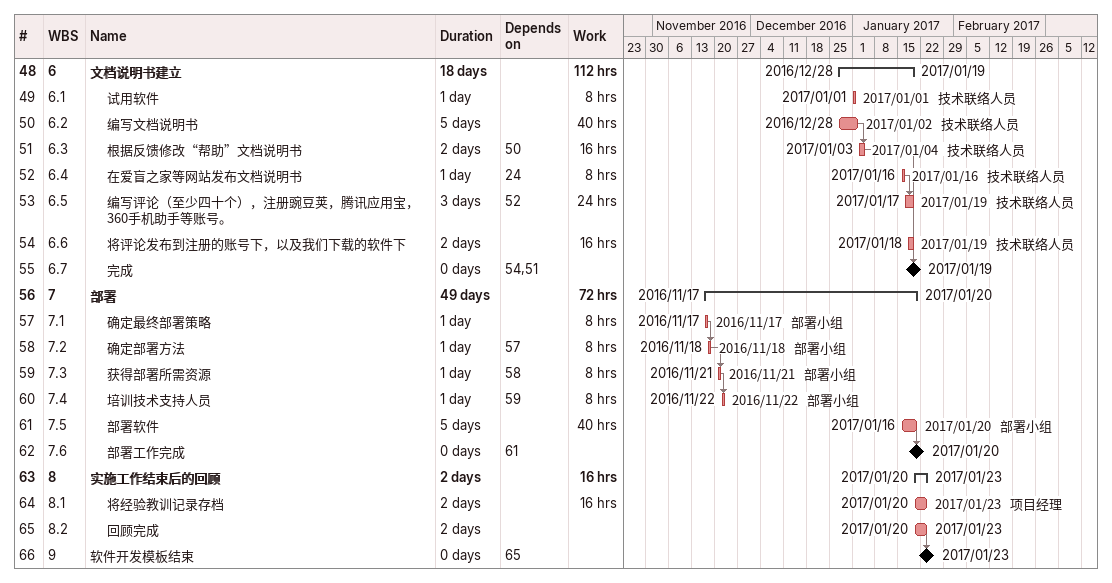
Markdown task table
| ID | WBS | Task | Duration | Start | Finish | Predecessors | Resources | Work (h) |
|---|---|---|---|---|---|---|---|---|
| 48 | 6 | **文档说明书建立** | 18d | 2016-12-28 | 2017-01-19 |  |  | 112 |
| 49 | 6.1 | 试用软件 | 1d | 2017-01-01 | 2017-01-01 |  | 技术联络人员 | 8 |
| 50 | 6.2 | 编写文档说明书 | 5d | 2016-12-28 | 2017-01-02 |  | 技术联络人员 | 40 |
| 51 | 6.3 | 根据反馈修改“帮助”文档说明书 | 2d | 2017-01-03 | 2017-01-04 | 50 | 技术联络人员 | 16 |
| 52 | 6.4 | 在爱盲之家等网站发布文档说明书 | 1d | 2017-01-16 | 2017-01-16 | 24 | 技术联络人员 | 8 |
| 53 | 6.5 | 编写评论（至少四十个），注册豌豆荚，腾讯应用宝，360手机助手等账号。 | 3d | 2017-01-17 | 2017-01-19 | 52 | 技术联络人员 | 24 |
| 54 | 6.6 | 将评论发布到注册的账号下，以及我们下载的软件下 | 2d | 2017-01-18 | 2017-01-19 |  | 技术联络人员 | 16 |
| 55 | 6.7 | 完成 | 0d | 2017-01-19 | 2017-01-19 | 54, 51 |  |  |
| 56 | 7 | **部署** | 49d | 2016-11-17 | 2017-01-20 |  |  | 72 |
| 57 | 7.1 | 确定最终部署策略 | 1d | 2016-11-17 | 2016-11-17 |  | 部署小组 | 8 |
| 58 | 7.2 | 确定部署方法 | 1d | 2016-11-18 | 2016-11-18 | 57 | 部署小组 | 8 |
| 59 | 7.3 | 获得部署所需资源 | 1d | 2016-11-21 | 2016-11-21 | 58 | 部署小组 | 8 |
| 60 | 7.4 | 培训技术支持人员 | 1d | 2016-11-22 | 2016-11-22 | 59 | 部署小组 | 8 |
| 61 | 7.5 | 部署软件 | 5d | 2017-01-16 | 2017-01-20 |  | 部署小组 | 40 |
| 62 | 7.6 | 部署工作完成 | 0d | 2017-01-20 | 2017-01-20 | 61 |  |  |
| 63 | 8 | **实施工作结束后的回顾** | 2d | 2017-01-20 | 2017-01-23 |  |  | 16 |
| 64 | 8.1 | 将经验教训记录存档 | 2d | 2017-01-20 | 2017-01-23 |  | 项目经理 | 16 |
| 65 | 8.2 | 回顾完成 | 2d | 2017-01-20 | 2017-01-23 |  |  |  |
| 66 | 9 | 软件开发模板结束 | 0d | 2017-01-23 | 2017-01-23 | 65 |  |  |
